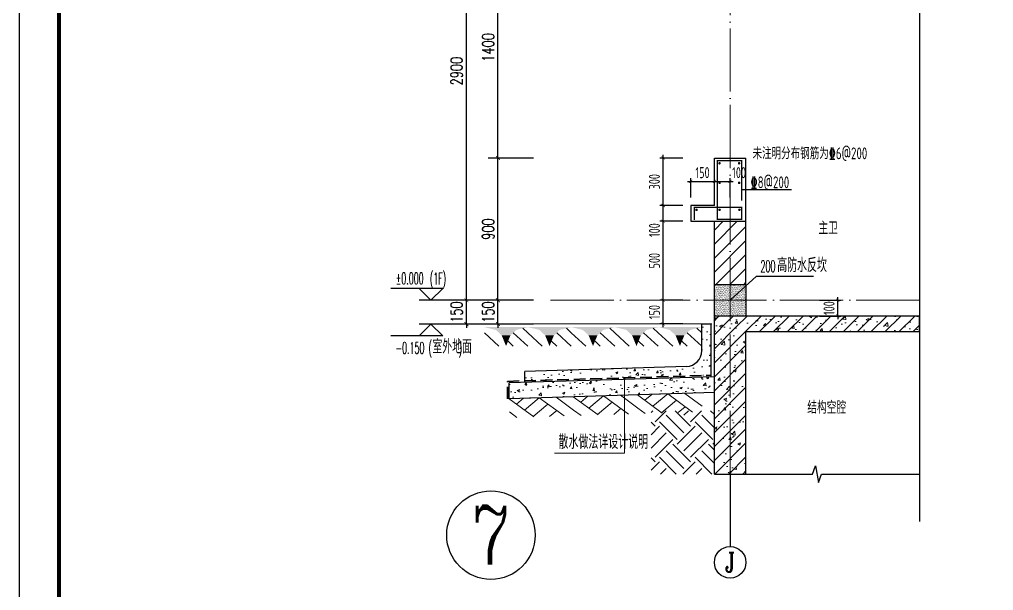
# Model space of a CAD drawing. Extents: x -668857 to 143095, y -247466 to 228182.
# Drawn here: x 59135 to 65303, y 150746 to 154360 of the extents above; entities that cross this region are included whole.
import ezdxf
from ezdxf.enums import TextEntityAlignment as Align

# ---------------------------------------------------------------- set-up
doc = ezdxf.new("R2010")
doc.units = 0
doc.header["$LTSCALE"] = 1000
doc.linetypes.add('DASH', pattern=[0.35, 0.25, -0.1])
doc.linetypes.add('DOTE', pattern=[2.42, 2, -0.2, 0.02, -0.2])
doc.layers.get('0').update_dxf_attribs({"linetype": 'CONTINUOUS'})
doc.layers.get('DEFPOINTS').update_dxf_attribs({"linetype": 'CONTINUOUS'})
for name, color, linetype in [('A-AXIS_TEXT', 7, 'CONTINUOUS'), ('AXIS', 3, 'CONTINUOUS'), ('COLUMN', 4, 'CONTINUOUS'), ('DIM', 2, 'CONTINUOUS'), ('DIM_ELEV', 3, 'CONTINUOUS'), ('DIM_IDEN', 67, 'CONTINUOUS'), ('DIM_SYMB', 3, 'CONTINUOUS'), ('PUB_DIM', 3, 'CONTINUOUS'), ('PUB_TEXT', 2, 'CONTINUOUS'), ('REIN', 6, 'CONTINUOUS'), ('S-引出线', 40, 'CONTINUOUS'), ('TEXT', 2, 'CONTINUOUS'), ('WALL', 5, 'CONTINUOUS'), ('yichutu', 7, 'CONTINUOUS'), ('立面-看线', 251, 'CONTINUOUS')]:
    doc.layers.add(name, color=color, linetype=linetype)
for name, color, linetype, lineweight in [('AXIS_TEXT', 7, 'CONTINUOUS', 20), ('DOTE', 19, 'DOTE', 9), ('PUB_HATCH', 8, 'CONTINUOUS', 9), ('图框', 9, 'CONTINUOUS', 18), ('填充', 251, 'CONTINUOUS', 5), ('平面-排水沟', 86, 'CONTINUOUS', 15), ('立面-中轮廓线', 30, 'CONTINUOUS', 35), ('粉刷', 251, 'CONTINUOUS', 9)]:
    doc.layers.add(name, color=color, linetype=linetype, lineweight=lineweight)
doc.styles.add('_TCH_AXIS', font='COMPLEX', dxfattribs={"bigfont": 'GBCBIG'})
doc.styles.add('_TCH_DIM', font='SIMPLEX.shx', dxfattribs={"width": 0.7, "bigfont": 'GBCBIG.shx'})
doc.styles.add('_TCH_DIM_T3', font='SIMPLEX', dxfattribs={"width": 0.705882, "bigfont": 'GBCBIG'})
doc.styles.add('COMPLEX', font='COMPLEX')
doc.styles.add('DIM_FONT_T3', font='SIMPLEX', dxfattribs={"width": 0.705882, "bigfont": 'GBCBIG'})
doc.styles.add('TSSD_DIMENSION', font='Tssdeng.shx', dxfattribs={"width": 0.7, "bigfont": 'tssdchn.shx'})
doc.styles.add('TSSD_REIN', font='tssdeng.shx', dxfattribs={"width": 0.7, "height": 300, "bigfont": 'tssdchn.shx'})
doc.styles.add('w', font='tssdeng.shx', dxfattribs={"width": 0.8, "bigfont": 'tssdchn.shx'})
doc.dimstyles.new('_TCH_ARCH&&25', dxfattribs={"dimtxt": 74.375, "dimasz": 25, "dimexe": 62.5, "dimexo": 75, "dimgap": 25, "dimtad": 1, "dimdec": 0, "dimzin": 0, "dimdsep": 46, "dimtxsty": '_TCH_DIM_T3', "dimblk": 'ARCHTICK', "dimcen": 0.09, "dimclrt": 7, "dimazin": 0, "dimtfac": 1, "dimtdec": 0, "dimtix": 1, "dimtmove": 2, "dimatfit": 3, "dimldrblk": 'ARCHTICK', "dimfxl": 0, "dimtolj": 1, "dimtzin": 0, "dimarcsym": 0})
doc.dimstyles.new('TSSD_20_20', dxfattribs={"dimtxt": 60, "dimasz": 20, "dimexe": 20, "dimexo": 50, "dimgap": 20, "dimtad": 1, "dimdec": 0, "dimzin": 0, "dimdsep": 46, "dimtxsty": 'TSSD_DIMENSION', "dimblk": 'ARCHTICK', "dimblk1": 'ARCHTICK', "dimblk2": 'ARCHTICK', "dimcen": 0, "dimdle": 20, "dimclrt": 7, "dimadec": 0, "dimazin": 0, "dimtfac": 1, "dimtdec": 0, "dimtix": 1, "dimtmove": 2, "dimatfit": 3, "dimfxl": 0, "dimtolj": 1, "dimtzin": 0, "dimarcsym": 0})
pattern_1 = [(50, (28072.99, 249033.25), (143.452037, -12.550427), [15, -165]), (355, (28072.99, 249033.25), (-27.750267, 150.438427), [12, -132]), (100.4514, (28084.94, 249032.2), (115.701876, 137.88791), [12.74804, -140.22842]), (46.1842, (28072.99, 249073.25), (213.44821, -33.1038), [22.5, -247.5]), (96.6356, (28090.77, 249070.5), (186.93254, 194.82357), [19.12206, -210.3426]), (351.1842, (28072.99, 249073.25), (186.93239, 194.82372), [18, -198]), (21, (28092.99, 249063.25), (119.38141, -80.52378), [15, -165]), (326, (28092.99, 249063.25), (48.663066, 145.03001), [12, -132]), (71.4514, (28102.93, 249056.54), (168.044526, 64.5061), [12.74804, -140.22842]), (37.5, (28072.986, 249033.25), (2.431971, 66.578771), [0, -130.4, 0, -134, 0, -132.5]), (7.5, (28072.986, 249033.25), (52.613907, 78.882342), [0, -76.4, 0, -127.4, 0, -50.5]), (327.5, (28028.386, 249033.25), (106.764487, -4.510974), [0, -50, 0, -156, 0, -207]), (317.5, (28008.39, 249033.25), (116.637234, 20.020996), [0, -65, 0, -103.6, 0, -147])]
pattern_2 = [(45, (-956095.346, 321026.26), (-44.194174, 44.194174), []), (50, (-956095.35, 321026.26), (179.315046, -15.688034), [18.75, -206.25]), (355, (-956095.35, 321026.26), (-34.687833, 188.048033), [15, -165]), (100.4514, (-956080.4, 321024.95), (144.627345, 172.359886), [15.935047, -175.285528]), (46.1842, (-956095.35, 321076.26), (266.81026, -41.379754), [28.125, -309.375]), (96.6356, (-956073.1, 321072.8), (233.665676, 243.52947), [23.90257, -262.92825]), (351.1842, (-956095.35, 321076.26), (233.665486, 243.52965), [22.5, -247.5]), (21, (-956070.35, 321063.76), (149.226763, -100.654723), [18.75, -206.25]), (326, (-956070.35, 321063.76), (60.828833, 181.28751), [15, -165]), (71.4514, (-956057.91, 321055.37), (210.055657, 80.632624), [15.935047, -175.285528]), (37.5, (-956095.346, 321026.26), (3.039964, 83.2234635), [0, -163, 0, -167.5, 0, -165.625]), (7.5, (-956095.35, 321026.26), (65.767384, 98.602928), [0, -95.5, 0, -159.25, 0, -63.125]), (327.5, (-956151.096, 321026.26), (133.455609, -5.638718), [0, -62.5, 0, -195, 0, -258.75]), (317.5, (-956176.1, 321026.26), (145.796542, 25.026246), [0, -81.25, 0, -129.5, 0, -183.75])]

# ---------------------------------------------------------------- blocks, each defined once
blk = doc.blocks.new('$LINEPAT$素土夯实')
at = {"color": 0}
for p, q in [((0, -210), (210, 0)), ((120, -300), (420, 0)), ((420, 0), (608, -188)), ((495, -300), (795, 0)), ((615, 0), (705, -90)), ((315, -105), (502, -293)), ((210, -210), (300, -300)), ((705, -300), (795, -210))]:
    blk.add_line(p, q, dxfattribs=at)
blk = doc.blocks.new('$LinePat$自然土壤')
at = {"color": 0}
for p, q in [((0, -90), (71, -19)), ((0, -300), (211, -89)), ((420, -300), (630, -90)), ((210, -300), (286, -224))]:
    blk.add_line(p, q, dxfattribs=at)
for points in [[(0, 0), (630, 0), (168, -45), (462, -45)], [(168, -45), (462, -45), (252, -132), (378, -132)], [(252, -132), (378, -132), (315, -300)]]:
    blk.add_solid(points, dxfattribs=at)
blk = doc.blocks.new('sanshui')
at = {"layer": '粉刷'}
h = blk.add_hatch(dxfattribs=at)
h.set_pattern_fill('混凝土', color=256, scale=20)
h.set_pattern_definition(pattern_1)
edge = h.paths.add_edge_path()
edge.add_line((346317.8, 427329.6), (346257.8, 427329.6))
edge.add_line((346257.8, 427329.6), (346257.8, 427160.3))
edge.add_arc((346157.8, 427160.3), 100, 271.71836, 360, ccw=False)
edge.add_line((346160.8, 427060.3), (345137.8, 427029.6))
edge.add_line((345137.8, 427029.6), (345137.8, 426969.6))
edge.add_line((345137.8, 426969.6), (346317.8, 427005))
edge.add_line((346317.8, 427005), (346317.8, 427329.6))
h = blk.add_hatch(dxfattribs=at)
h.set_pattern_fill('混凝土', color=256, scale=20)
h.set_pattern_definition(pattern_1)
h.paths.add_polyline_path([(346337.8, 426895.6), (346337.8, 426995.6), (345037.8, 426956.6), (345037.8, 426856.6)])
at = {"layer": 'COLUMN'}
for p, q in [((346257.8, 427329.6), (346317.8, 427329.6)), ((346257.8, 427160.3), (346257.8, 427329.6)), ((346317.8, 426995), (346317.8, 427329.6)), ((346160.8, 427060.3), (345137.8, 427029.6)), ((346338.1, 426995.6), (345037.8, 426956.6)), ((345137.8, 426959.6), (345137.8, 427029.6)), ((345037.8, 426856.6), (345037.8, 426956.6)), ((346338.1, 426895.6), (345037.8, 426856.6))]:
    blk.add_line(p, q, dxfattribs=at)
blk.add_arc((346157.8, 427160.3), 100, 271.71836, 0, dxfattribs=at)
at = {"layer": '立面-中轮廓线', "linetype": 'DASH', "ltscale": 0.3}
blk.add_lwpolyline([(345027.8, 426856.6), (345027.8, 426966.3), (346317.8, 427005)], dxfattribs=at)
at = {"layer": '粉刷'}
blk.add_line((344881.5, 427329.6), (346257.8, 427329.6), dxfattribs=at)
at = {"layer": '粉刷', "yscale": 0.4, "zscale": 0.4}
for name, p, xscale, rotation in [('$LinePat$自然土壤', (345156.8, 427309.6), -0.4369306507241237, 359.9999999999903), ('$LinePat$自然土壤', (345432, 427309.6), -0.4369306507241237, 359.9999999999903), ('$LinePat$自然土壤', (345707.3, 427309.6), -0.4369306507241237, 359.9999999999903), ('$LinePat$自然土壤', (345982.6, 427309.6), -0.4369306507241237, 359.9999999999903), ('$LinePat$自然土壤', (346257.8, 427309.6), -0.4369306507241237, 359.9999999999903), ('$LINEPAT$素土夯实', (345444.5, 426868.8), -0.5117605352322558, 1.718358001643932), ('$LINEPAT$素土夯实', (345851.2, 426881), -0.5117605352322558, 1.718358001643932), ('$LINEPAT$素土夯实', (346257.8, 426893.2), -0.5117605352322558, 1.718358001643932)]:
    blk.add_blockref(name, p, dxfattribs=dict(at, xscale=xscale, rotation=rotation))
blk = doc.blocks.new('GFDDDDRG')
at = {"layer": '图框'}
blk.add_lwpolyline([(923310, -107437), (923310, -159999), (893610, -159999), (893610, -107437)], close=True, dxfattribs=at)
blk.add_lwpolyline([(923310, -107437), (923310, -159999), (893610, -159999), (893610, -107437)], close=True, dxfattribs=at)
at = {"layer": '图框', "const_width": 50}
blk.add_lwpolyline([(894110, -159499), (922810, -159499), (922810, -108687), (894110, -108687)], close=True, dxfattribs=at)
blk = doc.blocks.new('yct-1051-594-26275-14850-25-1002.0')
at = {"layer": 'yichutu', "color": 7}
blk.add_lwpolyline([(0, 0), (0, 14850), (26275, 14850), (26275, 0)], close=True, dxfattribs=at)
blk = doc.blocks.new('_ArchTick')
at = {"color": 0, "linetype": 'ByBlock', "const_width": 0.15}
blk.add_lwpolyline([(-0.5, -0.5), (0.5, 0.5)], dxfattribs=at)
blk = doc.blocks.new('*D2579')
at = {"layer": 'DEFPOINTS', "color": 0}
for p in [(63535.3, 153335.6), (63385.3, 153183.3), (63535.3, 153183.3)]:
    blk.add_point(p, dxfattribs=at)
at = {"layer": 'DIM', "color": 0, "lineweight": -2}
for p, q in [((63365.3, 153335.6), (63555.3, 153335.6)), ((63385.3, 153233.3), (63385.3, 153355.6)), ((63535.3, 153233.3), (63535.3, 153355.6))]:
    blk.add_line(p, q, dxfattribs=at)
at = {"layer": 'DIM', "color": 0, "lineweight": -2, "xscale": 20, "yscale": 20, "zscale": 20, "rotation": 180}
blk.add_blockref('_ArchTick', (63385.3, 153335.6), dxfattribs=at)
at = {"layer": 'DIM', "color": 0, "lineweight": -2, "xscale": 20, "yscale": 20, "zscale": 20}
blk.add_blockref('_ArchTick', (63535.3, 153335.6), dxfattribs=at)
at = {"layer": 'DIM', "color": 7, "insert": (63460.3, 153390.6), "char_height": 70, "attachment_point": 5, "style": 'TSSD_DIMENSION'}
blk.add_mtext('\\A1;150', dxfattribs=at)
blk = doc.blocks.new('*D2580')
at = {"layer": 'DEFPOINTS', "color": 0}
for p in [(63635.3, 153335.6), (63535.3, 153183.3), (63635.3, 153183.3)]:
    blk.add_point(p, dxfattribs=at)
at = {"layer": 'DIM', "color": 0, "lineweight": -2}
for p, q in [((63515.3, 153335.6), (63655.3, 153335.6)), ((63535.3, 153233.3), (63535.3, 153355.6)), ((63635.3, 153233.3), (63635.3, 153355.6))]:
    blk.add_line(p, q, dxfattribs=at)
at = {"layer": 'DIM', "color": 0, "lineweight": -2, "xscale": 20, "yscale": 20, "zscale": 20, "rotation": 180}
blk.add_blockref('_ArchTick', (63535.3, 153335.6), dxfattribs=at)
at = {"layer": 'DIM', "color": 0, "lineweight": -2, "xscale": 20, "yscale": 20, "zscale": 20}
blk.add_blockref('_ArchTick', (63635.3, 153335.6), dxfattribs=at)
at = {"layer": 'DIM', "color": 7, "insert": (63691.7, 153390.6), "char_height": 70, "attachment_point": 5, "style": 'TSSD_DIMENSION'}
blk.add_mtext('\\A1;100', dxfattribs=at)
blk = doc.blocks.new('*D2618')
at = {"layer": 'DEFPOINTS', "color": 0}
for p in [(63210.6, 153483.2), (63385.3, 153483.2), (63385.3, 153183.2)]:
    blk.add_point(p, dxfattribs=at)
at = {"layer": 'DIM', "color": 0, "lineweight": -2}
for p, q in [((63335.3, 153483.2), (63190.6, 153483.2)), ((63210.6, 153163.2), (63210.6, 153503.2)), ((63335.3, 153183.2), (63190.6, 153183.2))]:
    blk.add_line(p, q, dxfattribs=at)
at = {"layer": 'DIM', "color": 0, "lineweight": -2, "xscale": 20, "yscale": 20, "zscale": 20}
for p, rotation in [((63210.6, 153483.2), 90), ((63210.6, 153183.2), 270)]:
    blk.add_blockref('_ArchTick', p, dxfattribs=dict(at, rotation=rotation))
at = {"layer": 'DIM', "color": 7, "insert": (63155.6, 153333.2), "char_height": 70, "attachment_point": 5, "rotation": 90, "style": 'TSSD_DIMENSION'}
blk.add_mtext('\\A1;300', dxfattribs=at)
blk = doc.blocks.new('*D2619')
at = {"layer": 'DEFPOINTS', "color": 0}
for p in [(63210.6, 153183.2), (63385.3, 153183.2), (63385.3, 153083.2)]:
    blk.add_point(p, dxfattribs=at)
at = {"layer": 'DIM', "color": 0, "lineweight": -2}
for p, q in [((63335.3, 153183.2), (63190.6, 153183.2)), ((63210.6, 153063.2), (63210.6, 153203.2)), ((63335.3, 153083.2), (63190.6, 153083.2))]:
    blk.add_line(p, q, dxfattribs=at)
at = {"layer": 'DIM', "color": 0, "lineweight": -2, "xscale": 20, "yscale": 20, "zscale": 20}
for p, rotation in [((63210.6, 153183.2), 90), ((63210.6, 153083.2), 270)]:
    blk.add_blockref('_ArchTick', p, dxfattribs=dict(at, rotation=rotation))
at = {"layer": 'DIM', "color": 7, "insert": (63155.6, 153026.8), "char_height": 70, "attachment_point": 5, "rotation": 90, "style": 'TSSD_DIMENSION'}
blk.add_mtext('\\A1;100', dxfattribs=at)
blk = doc.blocks.new('*D2620')
at = {"layer": 'DEFPOINTS', "color": 0}
for p in [(63210.6, 153083.2), (63385.3, 153083.2), (63385.3, 152583.2)]:
    blk.add_point(p, dxfattribs=at)
at = {"layer": 'DIM', "color": 0, "lineweight": -2}
for p, q in [((63335.3, 153083.2), (63190.6, 153083.2)), ((63210.6, 152563.2), (63210.6, 153103.2)), ((63335.3, 152583.2), (63190.6, 152583.2))]:
    blk.add_line(p, q, dxfattribs=at)
at = {"layer": 'DIM', "color": 0, "lineweight": -2, "xscale": 20, "yscale": 20, "zscale": 20}
for p, rotation in [((63210.6, 153083.2), 90), ((63210.6, 152583.2), 270)]:
    blk.add_blockref('_ArchTick', p, dxfattribs=dict(at, rotation=rotation))
at = {"layer": 'DIM', "color": 7, "insert": (63155.6, 152833.2), "char_height": 70, "attachment_point": 5, "rotation": 90, "style": 'TSSD_DIMENSION'}
blk.add_mtext('\\A1;500', dxfattribs=at)
blk = doc.blocks.new('*D2621')
at = {"layer": 'DEFPOINTS', "color": 0}
for p in [(63210.6, 152583.2), (63385.3, 152583.2), (63385.3, 152433.2)]:
    blk.add_point(p, dxfattribs=at)
at = {"layer": 'DIM', "color": 0, "lineweight": -2}
for p, q in [((63210.6, 152413.2), (63210.6, 152603.2)), ((63335.3, 152583.2), (63190.6, 152583.2)), ((63335.3, 152433.2), (63190.6, 152433.2))]:
    blk.add_line(p, q, dxfattribs=at)
at = {"layer": 'DIM', "color": 0, "lineweight": -2, "xscale": 20, "yscale": 20, "zscale": 20}
for p, rotation in [((63210.6, 152583.2), 90), ((63210.6, 152433.2), 270)]:
    blk.add_blockref('_ArchTick', p, dxfattribs=dict(at, rotation=rotation))
at = {"layer": 'DIM', "color": 7, "insert": (63155.6, 152508.2), "char_height": 70, "attachment_point": 5, "rotation": 90, "style": 'TSSD_DIMENSION'}
blk.add_mtext('\\A1;150', dxfattribs=at)
blk = doc.blocks.new('*D2641')
at = {"layer": 'DEFPOINTS', "color": 0}
for p in [(64150.4, 152583.2), (64316.4, 152583.2), (64150.4, 152483.2)]:
    blk.add_point(p, dxfattribs=at)
at = {"layer": 'DIM', "color": 0, "lineweight": -2}
for p, q in [((64316.4, 152583.2), (64316.4, 152603.2)), ((64200.4, 152583.2), (64336.4, 152583.2)), ((64316.4, 152483.2), (64316.4, 152583.2)), ((64200.4, 152483.2), (64336.4, 152483.2)), ((64316.4, 152483.2), (64316.4, 152463.2))]:
    blk.add_line(p, q, dxfattribs=at)
at = {"layer": 'DIM', "color": 0, "lineweight": -2, "xscale": 20, "yscale": 20, "zscale": 20}
for p, rotation in [((64316.4, 152583.2), 270), ((64316.4, 152483.2), 90)]:
    blk.add_blockref('_ArchTick', p, dxfattribs=dict(at, rotation=rotation))
at = {"layer": 'DIM', "color": 7, "insert": (64261.4, 152533.2), "char_height": 70, "attachment_point": 5, "rotation": 90, "style": 'TSSD_DIMENSION'}
blk.add_mtext('\\A1;100', dxfattribs=at)
blk = doc.blocks.new('*D2656')
at = {"layer": 'DEFPOINTS', "color": 0}
for p in [(62165.1, 152583.2), (62465.1, 152583.2), (62465.1, 152432.8)]:
    blk.add_point(p, dxfattribs=at)
at = {"layer": 'PUB_DIM', "color": 0, "lineweight": -2}
for p, q in [((62165.1, 152583.2), (62165.1, 152608.2)), ((62390.1, 152583.2), (62102.6, 152583.2)), ((62165.1, 152432.8), (62165.1, 152583.2)), ((62390.1, 152432.8), (62102.6, 152432.8)), ((62165.1, 152432.8), (62165.1, 152407.8))]:
    blk.add_line(p, q, dxfattribs=at)
at = {"layer": 'PUB_DIM', "color": 0, "lineweight": -2, "xscale": 25, "yscale": 25, "zscale": 25}
for p, rotation in [((62165.1, 152583.2), 270), ((62165.1, 152432.8), 90)]:
    blk.add_blockref('_ArchTick', p, dxfattribs=dict(at, rotation=rotation))
at = {"layer": 'PUB_DIM', "color": 7, "insert": (62102.9, 152508), "char_height": 74.38, "attachment_point": 5, "rotation": 90, "style": '_TCH_DIM_T3'}
blk.add_mtext('\\A1;150', dxfattribs=at)
blk = doc.blocks.new('*D2657')
at = {"layer": 'DEFPOINTS', "color": 0}
for p in [(62165.1, 153483.2), (62465.1, 153483.2), (62465.1, 152583.2)]:
    blk.add_point(p, dxfattribs=at)
at = {"layer": 'PUB_DIM', "color": 0, "lineweight": -2}
for p, q in [((62390.1, 153483.2), (62102.6, 153483.2)), ((62165.1, 152583.2), (62165.1, 153483.2)), ((62390.1, 152583.2), (62102.6, 152583.2))]:
    blk.add_line(p, q, dxfattribs=at)
at = {"layer": 'PUB_DIM', "color": 0, "lineweight": -2, "xscale": 25, "yscale": 25, "zscale": 25}
for p, rotation in [((62165.1, 153483.2), 90), ((62165.1, 152583.2), 270)]:
    blk.add_blockref('_ArchTick', p, dxfattribs=dict(at, rotation=rotation))
at = {"layer": 'PUB_DIM', "color": 7, "insert": (62102.9, 153033.2), "char_height": 74.38, "attachment_point": 5, "rotation": 90, "style": '_TCH_DIM_T3'}
blk.add_mtext('\\A1;900', dxfattribs=at)
blk = doc.blocks.new('*D2658')
at = {"layer": 'DEFPOINTS', "color": 0}
for p in [(62165.1, 154883.2), (62465.1, 154883.2), (62465.1, 153483.2)]:
    blk.add_point(p, dxfattribs=at)
at = {"layer": 'PUB_DIM', "color": 0, "lineweight": -2}
for p, q in [((62390.1, 154883.2), (62102.6, 154883.2)), ((62165.1, 153483.2), (62165.1, 154883.2)), ((62390.1, 153483.2), (62102.6, 153483.2))]:
    blk.add_line(p, q, dxfattribs=at)
at = {"layer": 'PUB_DIM', "color": 0, "lineweight": -2, "xscale": 25, "yscale": 25, "zscale": 25}
for p, rotation in [((62165.1, 154883.2), 90), ((62165.1, 153483.2), 270)]:
    blk.add_blockref('_ArchTick', p, dxfattribs=dict(at, rotation=rotation))
at = {"layer": 'PUB_DIM', "color": 7, "insert": (62102.9, 154183.2), "char_height": 74.38, "attachment_point": 5, "rotation": 90, "style": '_TCH_DIM_T3'}
blk.add_mtext('\\A1;1400', dxfattribs=at)
blk = doc.blocks.new('*D2673')
at = {"layer": 'DEFPOINTS', "color": 0}
for p in [(61965.1, 152583.2), (62465.1, 152583.2), (62465.1, 152432.8)]:
    blk.add_point(p, dxfattribs=at)
at = {"layer": 'PUB_DIM', "color": 0, "lineweight": -2}
for p, q in [((61965.1, 152583.2), (61965.1, 152608.2)), ((62390.1, 152583.2), (61902.6, 152583.2)), ((61965.1, 152432.8), (61965.1, 152583.2)), ((62390.1, 152432.8), (61902.6, 152432.8)), ((61965.1, 152432.8), (61965.1, 152407.8))]:
    blk.add_line(p, q, dxfattribs=at)
at = {"layer": 'PUB_DIM', "color": 0, "lineweight": -2, "xscale": 25, "yscale": 25, "zscale": 25}
for p, rotation in [((61965.1, 152583.2), 270), ((61965.1, 152432.8), 90)]:
    blk.add_blockref('_ArchTick', p, dxfattribs=dict(at, rotation=rotation))
at = {"layer": 'PUB_DIM', "color": 7, "insert": (61902.9, 152508), "char_height": 74.38, "attachment_point": 5, "rotation": 90, "style": '_TCH_DIM_T3'}
blk.add_mtext('\\A1;150', dxfattribs=at)
blk = doc.blocks.new('*D2674')
at = {"layer": 'DEFPOINTS', "color": 0}
for p in [(61965.1, 155483.2), (62465.1, 155483.2), (62465.1, 152583.2)]:
    blk.add_point(p, dxfattribs=at)
at = {"layer": 'PUB_DIM', "color": 0, "lineweight": -2}
for p, q in [((62390.1, 155483.2), (61902.6, 155483.2)), ((61965.1, 152583.2), (61965.1, 155483.2)), ((62390.1, 152583.2), (61902.6, 152583.2))]:
    blk.add_line(p, q, dxfattribs=at)
at = {"layer": 'PUB_DIM', "color": 0, "lineweight": -2, "xscale": 25, "yscale": 25, "zscale": 25}
for p, rotation in [((61965.1, 155483.2), 90), ((61965.1, 152583.2), 270)]:
    blk.add_blockref('_ArchTick', p, dxfattribs=dict(at, rotation=rotation))
at = {"layer": 'PUB_DIM', "color": 7, "insert": (61902.9, 154033.2), "char_height": 74.38, "attachment_point": 5, "rotation": 90, "style": '_TCH_DIM_T3'}
blk.add_mtext('\\A1;2900', dxfattribs=at)
blk = doc.blocks.new('_AXISO')
blk.add_circle((0, 0), 0.5)
at = {"layer": 'A-AXIS_TEXT', "style": 'COMPLEX', "width": 1.041667}
blk.add_attdef('A', text='', height=0.56, dxfattribs=at).set_placement((-0.25, -0.28), (0.25, -0.28), align=Align.FIT)
blk = doc.blocks.new('20210809.02282773')
at = {"layer": 'REIN', "const_width": 9}
blk.add_lwpolyline([(87154.5, 66580.9), (87154.5, 66662.3), (87453.9, 66662.3), (87453.9, 66586), (87300.3, 66586), (87300.3, 66956.5), (87453.6, 66956.5), (87453.6, 66703.7)], dxfattribs=at)
at = {"layer": 'REIN', "const_width": 8}
for points in [[(87310, 66940.5, 1), (87318, 66940.5, 1)], [(87433.8, 66940.5, 1), (87441.8, 66940.5, 1)], [(87310, 66817, 1), (87318, 66817, 1)], [(87433.8, 66817, 1), (87441.8, 66817, 1)], [(87164.2, 66646.1, 1), (87172.2, 66646.1, 1)], [(87310, 66646.1, 1), (87318, 66646.1, 1)], [(87435.7, 66646.1, 1), (87443.7, 66646.1, 1)]]:
    blk.add_lwpolyline(points, format="xyb", close=True, dxfattribs=at)
at = {"layer": 'S-引出线'}
blk.add_lwpolyline([(87768.9, 66773.1), (87456.3, 66773.1)], dxfattribs=at)
at = {"layer": 'TEXT', "width": 0.7}
for s, rotation, style, p in [('未注明分布钢筋为%%1326@200', 0, 'TSSD_REIN', (87522.7, 66966)), ('%%1328@200', 360, 'w', (87510, 66782.7))]:
    blk.add_text(s, height=75, rotation=rotation, dxfattribs=dict(at, style=style)).set_placement(p)

msp = doc.modelspace()

# ---------------------------------------------------------------- hatches: boundary and pattern name
at = {"layer": 'PUB_HATCH'}
h = msp.add_hatch(dxfattribs=at)
h.set_pattern_fill('普通砖', color=256, scale=25, style=0)
h.set_pattern_definition([(45, (-956095.346, 321071.136), (-44.1941915, 44.1941915), [])])
h.paths.add_polyline_path([(63735.25, 152683.23), (63735.25, 153083.23), (63535.25, 153083.23), (63535.25, 152683.23)])
h = msp.add_hatch(dxfattribs=at)
h.set_pattern_fill('钢筋混凝土', color=256, scale=25, style=0)
h.set_pattern_definition(pattern_2)
h.paths.add_polyline_path([(63735.22, 151483.22), (63735.25, 152383.23), (63535.25, 152483.23), (63535.22, 151483.23)])
h = msp.add_hatch(dxfattribs=at)
h.set_pattern_fill('钢筋混凝土', color=256, scale=25, style=0)
h.set_pattern_definition(pattern_2)
h.paths.add_polyline_path([(64833.78, 152483.23), (63535.25, 152483.23), (63735.25, 152383.23), (64833.78, 152383.23)])
at = {"layer": '填充'}
h = msp.add_hatch(dxfattribs=at)
h.set_pattern_fill('EARTH', color=250, scale=50, angle=45, style=0)
h.set_pattern_definition([(45, (-1051963.02, -303710.15), (0, 224.506403), [158.75, -158.75]), (45, (-1052005.12, -303668.05), (0, 224.506403), [158.75, -158.75]), (45, (-1052047.21, -303625.96), (0, 224.506403), [158.75, -158.75]), (135, (-1052047.21, -303597.9), (-224.506403, 0), [158.75, -158.75]), (135, (-1052005.12, -303555.8), (-224.506403, 0), [158.75, -158.75]), (135, (-1051963.02, -303513.7), (-224.506403, 0), [158.75, -158.75])])
h.paths.add_polyline_path([(63535.25, 151883.22), (63135.25, 151883.22), (63135.25, 151483.22), (63535.25, 151483.22)])
at = {"layer": '立面-看线'}
h = msp.add_hatch(dxfattribs=at)
h.set_pattern_fill('碎沙', color=256, scale=4)
h.set_pattern_definition([(37.5, (-737517.989, -232878.7264), (-0.32000626, 9.78826475), [0, -7.7216, 0, -8.636, 0, -8.255]), (7.5, (-737517.989, -232878.726), (8.99046566, 14.33650201), [0, -4.1656, 0, -6.9596, 0, -2.667]), (327.5, (-737524.237, -232878.7264), (15.819847405, 0.02874369), [0, -2.54, 0, -9.144, 0, -11.938]), (317.5, (-737524.237, -232878.726), (15.27112905, 4.45858647), [0, -1.27, 0, -5.9944, 0, -6.858])])
h.paths.add_polyline_path([(63535.25, 152483.23), (63735.25, 152483.23), (63735.25, 152683.23), (63535.25, 152683.23)])

# ---------------------------------------------------------------- linework, layer by layer
at = {"layer": 'AXIS'}
msp.add_line((63635.22, 151483.22), (63635.22, 151023.83), dxfattribs=at)
at = {"layer": 'AXIS', "color": 6}
msp.add_circle((62120.64, 151096.65), 280, dxfattribs=at)
at = {"layer": 'DIM_ELEV'}
for p, q in [((61815.06, 152658.23), (61487.06, 152658.23)), ((61740.06, 152583.23), (61665.06, 152658.23)), ((61740.06, 152583.23), (61815.06, 152658.23)), ((62165.06, 152583.23), (61665.06, 152583.23)), ((61740.06, 152432.76), (61665.06, 152357.76)), ((62165.06, 152432.76), (61665.06, 152432.76)), ((61740.06, 152432.76), (61815.06, 152357.76)), ((61815.06, 152357.76), (61487.06, 152357.76))]:
    msp.add_line(p, q, dxfattribs=at)
at = {"layer": 'DIM_IDEN'}
for p, q in [((63635.25, 152583.23), (63802.06, 152734.74)), ((63802.06, 152734.74), (64162.24, 152734.74))]:
    msp.add_line(p, q, dxfattribs=at)
at = {"layer": 'DIM_SYMB'}
for points in [[(64833.78, 168563.23), (64833.78, 159901.35), (64886.28, 159882.24), (64781.28, 159863.73), (64833.78, 159845.1), (64833.78, 151183.22)], [(63535.25, 151483.22), (64156.39, 151483.22), (64175.5, 151535.72), (64194.01, 151430.72), (64212.64, 151483.22), (64833.78, 151483.22)]]:
    msp.add_lwpolyline(points, dxfattribs=at)
at = {"layer": 'DOTE', "color": 1, "linetype": 'DOTE', "ltscale": 0.2}
for p, q in [((63635.25, 151483.22), (63635.25, 169163.23)), ((64833.78, 152583.23), (62465.06, 152583.23))]:
    msp.add_line(p, q, dxfattribs=at)
at = {"layer": 'WALL'}
for p, q in [((63535.25, 153183.23), (63535.25, 153483.23)), ((63535.25, 153483.23), (63735.25, 153483.23)), ((63735.25, 153183.23), (63735.25, 153483.23)), ((63535.25, 153183.23), (63385.25, 153183.23)), ((63385.25, 153183.23), (63385.25, 153083.23)), ((63735.25, 153083.23), (63735.25, 153183.23)), ((63385.25, 153083.23), (63735.25, 153083.23)), ((63535.25, 152683.23), (63535.25, 153083.23)), ((63735.25, 152683.23), (63735.25, 153083.23)), ((63535.25, 152683.23), (63735.25, 152683.23)), ((63535.22, 151483.23), (63535.25, 152483.23)), ((64833.78, 152483.23), (63535.25, 152483.23)), ((64833.78, 152383.23), (64833.78, 152483.23)), ((63735.22, 151483.22), (63735.25, 152383.23)), ((64833.78, 152383.23), (63735.25, 152383.23)), ((63535.22, 151483.23), (63735.22, 151483.22))]:
    msp.add_line(p, q, dxfattribs=at)
msp.add_lwpolyline([(63535.25, 152683.23), (63735.25, 152683.23), (63735.25, 152483.23), (63535.25, 152483.23)], close=True, dxfattribs=at)
at = {"layer": '平面-排水沟'}
for p, q in [((62966.23, 152083.63), (62966.23, 151615.79)), ((62966.23, 151615.79), (62522.1, 151615.79))]:
    msp.add_line(p, q, dxfattribs=at)
at = {"layer": '平面-排水沟', "const_width": 6.67}
msp.add_lwpolyline([(62966.23, 152086.97, 1), (62966.23, 152080.3, 1)], format="xyb", close=True, dxfattribs=at)

# ---------------------------------------------------------------- block references
at = {"xscale": 0.5, "yscale": 0.5, "zscale": 0.5}
msp.add_blockref('GFDDDDRG', (-387669.74, 227309.73), dxfattribs=at)
msp.add_blockref('sanshui', (-282802.87, -274896.41))
at = {"layer": 'AXIS'}
ref = msp.add_blockref('_AXISO', (63635.22, 150923.83), dxfattribs=dict(at, xscale=200, yscale=200, zscale=200))
ref.add_attrib('A', 'J', dxfattribs={"layer": 'AXIS_TEXT', "height": 124.02, "style": '_TCH_AXIS'}).set_placement((63602.74, 150861.82), (63667.7, 150861.82), align=Align.FIT)
at = {"layer": 'REIN'}
msp.add_blockref('20210809.02282773', (-23745.79, 86509.37), dxfattribs=at)
at = {"layer": 'yichutu', "rotation": 270}
msp.add_blockref('yct-1051-594-26275-14850-25-1002.0', (59135.15, 173591.25), dxfattribs=at)

# ---------------------------------------------------------------- texts
at = {"layer": 'AXIS_TEXT', "color": 6, "style": '_TCH_AXIS'}
msp.add_text('7', height=372.76, dxfattribs=at).set_placement((61996.39, 150910.27), (62244.89, 150910.27), align=Align.FIT)
at = {"layer": 'PUB_TEXT'}
for s, height, style, width, p in [('主卫', 80, 'TSSD_REIN', 0.7, (64194.47, 153000.1)), ('高防水反坎', 89.362, 'DIM_FONT_T3', 0.705882, (63932.95, 152760.99)), ('200', 74.375, 'DIM_FONT_T3', 0.49827, (63827.07, 152760.99)), ('%%P0.000', 74.375, '_TCH_DIM', 0.494118, (61518.06, 152684.48)), ('(1F)', 74.375, '_TCH_DIM', 0.494118, (61733.43, 152683.25)), ('室外地面', 89.362, '_TCH_DIM', 0.7, (61749.88, 152245.23)), ('-0.150', 74.375, '_TCH_DIM', 0.494118, (61516.66, 152244.01)), ('(', 74.38, '_TCH_DIM', 0.494118, (61725.38, 152245.23)), (')', 74.38, '_TCH_DIM', 0.494118, (61916.69, 152245.23)), ('结构空腔', 80, 'TSSD_REIN', 0.7, (64123.68, 151864.64)), ('散水做法详设计说明', 89.362, 'DIM_FONT_T3', 0.705882, (62548.35, 151642.04))]:
    msp.add_text(s, height=height, dxfattribs=dict(at, style=style, width=width)).set_placement(p)

# ---------------------------------------------------------------- dimensions: what is measured, and where the dimension line sits
at = {"layer": 'DIM'}
for p1, p2, distance, picture, middle in [((63385.25, 153183.23), (63385.25, 153483.23), 174.61, '*D2618', (63155.64, 153333.23)), ((63385.25, 153183.25), (63535.25, 153183.25), 152.32, '*D2579', (63460.25, 153390.58)), ((63385.25, 152583.23), (63385.25, 153083.23), 174.61, '*D2620', (63155.64, 152833.23)), ((63385.25, 152433.23), (63385.25, 152583.23), 174.61, '*D2621', (63155.64, 152508.23)), ((64150.43, 152483.23), (64150.43, 152583.23), -165.96, '*D2641', (64261.39, 152533.23))]:
    dim = msp.add_aligned_dim(p1=p1, p2=p2, distance=distance, dimstyle='TSSD_20_20', override={"dimtxt": 70}, dxfattribs=at)
    dim.commit()
    dim.dimension.update_dxf_attribs({"geometry": picture, "text_midpoint": middle})
for base, p1, p2, angle, picture, middle in [((63635.25, 153335.58), (63535.25, 153183.25), (63635.25, 153183.25), 360, '*D2580', (63691.7, 153390.58)), ((63210.64, 153183.23), (63385.25, 153083.23), (63385.25, 153183.23), 90, '*D2619', (63155.64, 153026.78))]:
    dim = msp.add_linear_dim(base=base, p1=p1, p2=p2, angle=angle, dimstyle='TSSD_20_20', override={"dimtxt": 70}, dxfattribs=at)
    dim.commit()
    dim.dimension.update_dxf_attribs({"geometry": picture, "text_midpoint": middle, "dimtype": 161})
at = {"layer": 'PUB_DIM'}
for p1, p2, distance, picture, middle in [((62465.06, 152583.23), (62465.06, 155483.23), 500, '*D2674', (61902.87, 154033.23)), ((62465.06, 153483.23), (62465.06, 154883.23), 300, '*D2658', (62102.87, 154183.23)), ((62465.06, 152583.23), (62465.06, 153483.23), 300, '*D2657', (62102.87, 153033.23)), ((62465.06, 152432.76), (62465.06, 152583.23), 500, '*D2673', (61902.87, 152507.99)), ((62465.06, 152432.76), (62465.06, 152583.23), 300, '*D2656', (62102.87, 152507.99))]:
    dim = msp.add_aligned_dim(p1=p1, p2=p2, distance=distance, dimstyle='_TCH_ARCH&&25', dxfattribs=at)
    dim.commit()
    dim.dimension.update_dxf_attribs({"geometry": picture, "text_midpoint": middle})

doc.saveas('drawing.dxf')
